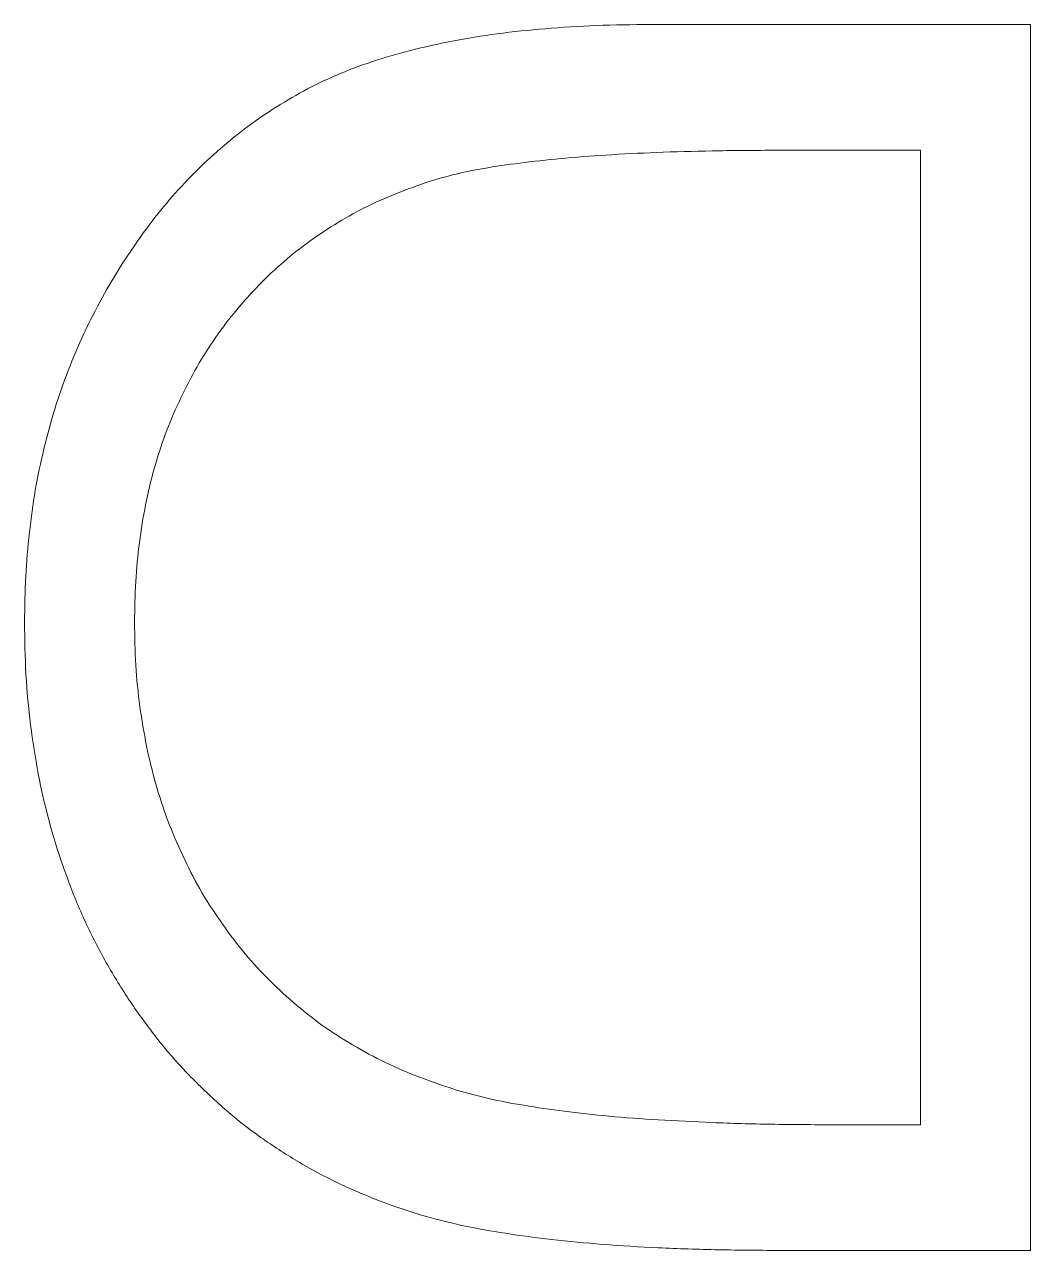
# Model space of a CAD drawing. Header units: millimetres. Extents: x 0 to 276, y 0 to 293.
# Drawn here: x 124.755 to 127.627, y 161.985 to 165.485 of the extents above; entities that cross this region are included whole.
import ezdxf

# ---------------------------------------------------------------- set-up
doc = ezdxf.new("R2010")
doc.units = ezdxf.units.MM

msp = doc.modelspace()

# ---------------------------------------------------------------- linework, layer by layer
at = {"color": 18, "linetype": 'Continuous', "lineweight": 15, "true_color": 0x000000}
for p, q in [((126.5419, 165.4849), (127.6265, 165.4849)), ((126.5419, 165.4849), (127.6265, 165.4849)), ((126.5419, 165.4849), (127.6265, 165.4849)), ((126.5419, 165.4849), (127.6265, 165.4849)), ((127.6265, 165.4849), (127.6265, 161.9849)), ((127.6265, 165.4849), (127.6265, 161.9849)), ((127.6265, 165.4849), (127.6265, 161.9849)), ((127.6265, 165.4849), (127.6265, 161.9849)), ((127.3124, 165.126), (126.9107, 165.126)), ((127.3124, 165.126), (126.9107, 165.126)), ((127.3124, 165.126), (126.9107, 165.126)), ((127.3124, 165.126), (126.9107, 165.126)), ((127.3124, 162.3439), (127.3124, 165.126)), ((127.3124, 162.3439), (127.3124, 165.126)), ((127.3124, 162.3439), (127.3124, 165.126)), ((127.3124, 162.3439), (127.3124, 165.126)), ((127.0663, 162.3439), (127.3124, 162.3439)), ((127.0663, 162.3439), (127.3124, 162.3439)), ((127.0663, 162.3439), (127.3124, 162.3439)), ((127.0663, 162.3439), (127.3124, 162.3439)), ((127.6265, 161.9849), (126.9198, 161.9849)), ((127.6265, 161.9849), (126.9198, 161.9849)), ((127.6265, 161.9849), (126.9198, 161.9849)), ((127.6265, 161.9849), (126.9198, 161.9849))]:
    msp.add_line(p, q, dxfattribs=at)
for points, knots in [([(124.7547, 163.7791), (124.7554, 163.8224), (124.7566, 163.9076), (124.7677, 164.0333), (124.7839, 164.1552), (124.809, 164.2728), (124.8394, 164.3871), (124.8783, 164.4969), (124.923, 164.6033), (124.975, 164.7047), (125.0321, 164.8008), (125.0935, 164.8914), (125.1589, 164.9751), (125.2291, 165.0524), (125.3031, 165.1229), (125.3814, 165.1874), (125.4643, 165.2446), (125.5512, 165.2966), (125.6449, 165.3421), (125.7471, 165.3805), (125.8581, 165.4123), (125.9777, 165.4389), (126.1062, 165.46), (126.2437, 165.4741), (126.3898, 165.4837), (126.4902, 165.4845), (126.5419, 165.4849)], [0, 0, 0, 0, 0.046081, 0.090807, 0.134295, 0.177024, 0.218823, 0.260244, 0.30108, 0.341614, 0.381583, 0.42012, 0.458075, 0.494738, 0.531195, 0.566934, 0.602713, 0.638327, 0.674853, 0.713467, 0.754442, 0.797815, 0.843989, 0.893072, 0.944963, 1, 1, 1, 1]), ([(124.7547, 163.7791), (124.7554, 163.8224), (124.7566, 163.9076), (124.7677, 164.0333), (124.7839, 164.1552), (124.809, 164.2728), (124.8394, 164.3871), (124.8783, 164.4969), (124.923, 164.6033), (124.975, 164.7047), (125.0321, 164.8008), (125.0935, 164.8914), (125.1589, 164.9751), (125.2291, 165.0524), (125.3031, 165.1229), (125.3814, 165.1874), (125.4643, 165.2446), (125.5512, 165.2966), (125.6449, 165.3421), (125.7471, 165.3805), (125.8581, 165.4123), (125.9777, 165.4389), (126.1062, 165.46), (126.2437, 165.4741), (126.3898, 165.4837), (126.4902, 165.4845), (126.5419, 165.4849)], [0, 0, 0, 0, 0.046081, 0.090807, 0.134295, 0.177024, 0.218823, 0.260244, 0.30108, 0.341614, 0.381583, 0.42012, 0.458075, 0.494738, 0.531195, 0.566934, 0.602713, 0.638327, 0.674853, 0.713467, 0.754442, 0.797815, 0.843989, 0.893072, 0.944963, 1, 1, 1, 1]), ([(124.7547, 163.7791), (124.7554, 163.8224), (124.7566, 163.9076), (124.7677, 164.0333), (124.7839, 164.1552), (124.809, 164.2728), (124.8394, 164.3871), (124.8783, 164.4969), (124.923, 164.6033), (124.975, 164.7047), (125.0321, 164.8008), (125.0935, 164.8914), (125.1589, 164.9751), (125.2291, 165.0524), (125.3031, 165.1229), (125.3814, 165.1874), (125.4643, 165.2446), (125.5512, 165.2966), (125.6449, 165.3421), (125.7471, 165.3805), (125.8581, 165.4123), (125.9777, 165.4389), (126.1062, 165.46), (126.2437, 165.4741), (126.3898, 165.4837), (126.4902, 165.4845), (126.5419, 165.4849)], [0, 0, 0, 0, 0.046081, 0.090807, 0.134295, 0.177024, 0.218823, 0.260244, 0.30108, 0.341614, 0.381583, 0.42012, 0.458075, 0.494738, 0.531195, 0.566934, 0.602713, 0.638327, 0.674853, 0.713467, 0.754442, 0.797815, 0.843989, 0.893072, 0.944963, 1, 1, 1, 1]), ([(124.7547, 163.7791), (124.7554, 163.8224), (124.7566, 163.9076), (124.7677, 164.0333), (124.7839, 164.1552), (124.809, 164.2728), (124.8394, 164.3871), (124.8783, 164.4969), (124.923, 164.6033), (124.975, 164.7047), (125.0321, 164.8008), (125.0935, 164.8914), (125.1589, 164.9751), (125.2291, 165.0524), (125.3031, 165.1229), (125.3814, 165.1874), (125.4643, 165.2446), (125.5512, 165.2966), (125.6449, 165.3421), (125.7471, 165.3805), (125.8581, 165.4123), (125.9777, 165.4389), (126.1062, 165.46), (126.2437, 165.4741), (126.3898, 165.4837), (126.4902, 165.4845), (126.5419, 165.4849)], [0, 0, 0, 0, 0.046081, 0.090807, 0.134295, 0.177024, 0.218823, 0.260244, 0.30108, 0.341614, 0.381583, 0.42012, 0.458075, 0.494738, 0.531195, 0.566934, 0.602713, 0.638327, 0.674853, 0.713467, 0.754442, 0.797815, 0.843989, 0.893072, 0.944963, 1, 1, 1, 1]), ([(126.9107, 165.126), (126.853, 165.1257), (126.7419, 165.1252), (126.5823, 165.121), (126.4364, 165.1142), (126.3043, 165.1046), (126.186, 165.092), (126.0813, 165.0778), (125.9905, 165.0602), (125.9356, 165.0443), (125.9102, 165.0369)], [0, 0, 0, 0, 0.171901, 0.330628, 0.475549, 0.606746, 0.725024, 0.829742, 0.921323, 1, 1, 1, 1]), ([(126.9107, 165.126), (126.853, 165.1257), (126.7419, 165.1252), (126.5823, 165.121), (126.4364, 165.1142), (126.3043, 165.1046), (126.186, 165.092), (126.0813, 165.0778), (125.9905, 165.0602), (125.9356, 165.0443), (125.9102, 165.0369)], [0, 0, 0, 0, 0.171901, 0.330628, 0.475549, 0.606746, 0.725024, 0.829742, 0.921323, 1, 1, 1, 1]), ([(126.9107, 165.126), (126.853, 165.1257), (126.7419, 165.1252), (126.5823, 165.121), (126.4364, 165.1142), (126.3043, 165.1046), (126.186, 165.092), (126.0813, 165.0778), (125.9905, 165.0602), (125.9356, 165.0443), (125.9102, 165.0369)], [0, 0, 0, 0, 0.171901, 0.330628, 0.475549, 0.606746, 0.725024, 0.829742, 0.921323, 1, 1, 1, 1]), ([(126.9107, 165.126), (126.853, 165.1257), (126.7419, 165.1252), (126.5823, 165.121), (126.4364, 165.1142), (126.3043, 165.1046), (126.186, 165.092), (126.0813, 165.0778), (125.9905, 165.0602), (125.9356, 165.0443), (125.9102, 165.0369)], [0, 0, 0, 0, 0.171901, 0.330628, 0.475549, 0.606746, 0.725024, 0.829742, 0.921323, 1, 1, 1, 1]), ([(125.9102, 165.0369), (125.8782, 165.0257), (125.8151, 165.0034), (125.7242, 164.9629), (125.6395, 164.9148), (125.5594, 164.8614), (125.485, 164.8008), (125.4156, 164.7342), (125.3512, 164.6614), (125.2925, 164.5824), (125.24, 164.4977), (125.1946, 164.4081), (125.1547, 164.3147), (125.1234, 164.216), (125.0989, 164.1129), (125.0816, 164.0053), (125.0707, 163.8934), (125.0695, 163.8172), (125.0688, 163.7784)], [0, 0, 0, 0, 0.062415, 0.123338, 0.183125, 0.241783, 0.300579, 0.35968, 0.418882, 0.479531, 0.540851, 0.602303, 0.664463, 0.727806, 0.792895, 0.859672, 0.928464, 1, 1, 1, 1]), ([(125.9102, 165.0369), (125.8782, 165.0257), (125.8151, 165.0034), (125.7242, 164.9629), (125.6395, 164.9148), (125.5594, 164.8614), (125.485, 164.8008), (125.4156, 164.7342), (125.3512, 164.6614), (125.2925, 164.5824), (125.24, 164.4977), (125.1946, 164.4081), (125.1547, 164.3147), (125.1234, 164.216), (125.0989, 164.1129), (125.0816, 164.0053), (125.0707, 163.8934), (125.0695, 163.8172), (125.0688, 163.7784)], [0, 0, 0, 0, 0.062415, 0.123338, 0.183125, 0.241783, 0.300579, 0.35968, 0.418882, 0.479531, 0.540851, 0.602303, 0.664463, 0.727806, 0.792895, 0.859672, 0.928464, 1, 1, 1, 1]), ([(125.9102, 165.0369), (125.8782, 165.0257), (125.8151, 165.0034), (125.7242, 164.9629), (125.6395, 164.9148), (125.5594, 164.8614), (125.485, 164.8008), (125.4156, 164.7342), (125.3512, 164.6614), (125.2925, 164.5824), (125.24, 164.4977), (125.1946, 164.4081), (125.1547, 164.3147), (125.1234, 164.216), (125.0989, 164.1129), (125.0816, 164.0053), (125.0707, 163.8934), (125.0695, 163.8172), (125.0688, 163.7784)], [0, 0, 0, 0, 0.062415, 0.123338, 0.183125, 0.241783, 0.300579, 0.35968, 0.418882, 0.479531, 0.540851, 0.602303, 0.664463, 0.727806, 0.792895, 0.859672, 0.928464, 1, 1, 1, 1]), ([(125.9102, 165.0369), (125.8782, 165.0257), (125.8151, 165.0034), (125.7242, 164.9629), (125.6395, 164.9148), (125.5594, 164.8614), (125.485, 164.8008), (125.4156, 164.7342), (125.3512, 164.6614), (125.2925, 164.5824), (125.24, 164.4977), (125.1946, 164.4081), (125.1547, 164.3147), (125.1234, 164.216), (125.0989, 164.1129), (125.0816, 164.0053), (125.0707, 163.8934), (125.0695, 163.8172), (125.0688, 163.7784)], [0, 0, 0, 0, 0.062415, 0.123338, 0.183125, 0.241783, 0.300579, 0.35968, 0.418882, 0.479531, 0.540851, 0.602303, 0.664463, 0.727806, 0.792895, 0.859672, 0.928464, 1, 1, 1, 1]), ([(125.8092, 162.1111), (125.7687, 162.1266), (125.6887, 162.1571), (125.5746, 162.2146), (125.4673, 162.2798), (125.3661, 162.3528), (125.2733, 162.4356), (125.1853, 162.5246), (125.1057, 162.6232), (125.0328, 162.7293), (124.967, 162.8416), (124.9099, 162.9599), (124.8624, 163.0837), (124.823, 163.2125), (124.792, 163.3467), (124.7708, 163.4864), (124.7568, 163.6311), (124.7554, 163.7293), (124.7547, 163.7791)], [0, 0, 0, 0, 0.061545, 0.121694, 0.181155, 0.239875, 0.298702, 0.357647, 0.417605, 0.478494, 0.540407, 0.602345, 0.665004, 0.728559, 0.793651, 0.860534, 0.929236, 1, 1, 1, 1]), ([(125.8092, 162.1111), (125.7687, 162.1266), (125.6887, 162.1571), (125.5746, 162.2146), (125.4673, 162.2798), (125.3661, 162.3528), (125.2733, 162.4356), (125.1853, 162.5246), (125.1057, 162.6232), (125.0328, 162.7293), (124.967, 162.8416), (124.9099, 162.9599), (124.8624, 163.0837), (124.823, 163.2125), (124.792, 163.3467), (124.7708, 163.4864), (124.7568, 163.6311), (124.7554, 163.7293), (124.7547, 163.7791)], [0, 0, 0, 0, 0.061545, 0.121694, 0.181155, 0.239875, 0.298702, 0.357647, 0.417605, 0.478494, 0.540407, 0.602345, 0.665004, 0.728559, 0.793651, 0.860534, 0.929236, 1, 1, 1, 1]), ([(125.8092, 162.1111), (125.7687, 162.1266), (125.6887, 162.1571), (125.5746, 162.2146), (125.4673, 162.2798), (125.3661, 162.3528), (125.2733, 162.4356), (125.1853, 162.5246), (125.1057, 162.6232), (125.0328, 162.7293), (124.967, 162.8416), (124.9099, 162.9599), (124.8624, 163.0837), (124.823, 163.2125), (124.792, 163.3467), (124.7708, 163.4864), (124.7568, 163.6311), (124.7554, 163.7293), (124.7547, 163.7791)], [0, 0, 0, 0, 0.061545, 0.121694, 0.181155, 0.239875, 0.298702, 0.357647, 0.417605, 0.478494, 0.540407, 0.602345, 0.665004, 0.728559, 0.793651, 0.860534, 0.929236, 1, 1, 1, 1]), ([(125.8092, 162.1111), (125.7687, 162.1266), (125.6887, 162.1571), (125.5746, 162.2146), (125.4673, 162.2798), (125.3661, 162.3528), (125.2733, 162.4356), (125.1853, 162.5246), (125.1057, 162.6232), (125.0328, 162.7293), (124.967, 162.8416), (124.9099, 162.9599), (124.8624, 163.0837), (124.823, 163.2125), (124.792, 163.3467), (124.7708, 163.4864), (124.7568, 163.6311), (124.7554, 163.7293), (124.7547, 163.7791)], [0, 0, 0, 0, 0.061545, 0.121694, 0.181155, 0.239875, 0.298702, 0.357647, 0.417605, 0.478494, 0.540407, 0.602345, 0.665004, 0.728559, 0.793651, 0.860534, 0.929236, 1, 1, 1, 1]), ([(125.0688, 163.7784), (125.0693, 163.7375), (125.0704, 163.657), (125.083, 163.5391), (125.1016, 163.4256), (125.1283, 163.3166), (125.1625, 163.2119), (125.2051, 163.1121), (125.2537, 163.0161), (125.3116, 162.9261), (125.375, 162.841), (125.4454, 162.7631), (125.5216, 162.6921), (125.6029, 162.6269), (125.6914, 162.5703), (125.7852, 162.5196), (125.8855, 162.4766), (125.9553, 162.4537), (125.9908, 162.4421)], [0, 0, 0, 0, 0.0701512, 0.1378126, 0.2032262, 0.2671741, 0.330024, 0.3917943, 0.4530844, 0.5143339, 0.575, 0.6348655, 0.6941163, 0.7534416, 0.8131258, 0.8740797, 0.936007, 1, 1, 1, 1]), ([(125.0688, 163.7784), (125.0693, 163.7375), (125.0704, 163.657), (125.083, 163.5391), (125.1016, 163.4256), (125.1283, 163.3166), (125.1625, 163.2119), (125.2051, 163.1121), (125.2537, 163.0161), (125.3116, 162.9261), (125.375, 162.841), (125.4454, 162.7631), (125.5216, 162.6921), (125.6029, 162.6269), (125.6914, 162.5703), (125.7852, 162.5196), (125.8855, 162.4766), (125.9553, 162.4537), (125.9908, 162.4421)], [0, 0, 0, 0, 0.0701512, 0.1378126, 0.2032262, 0.2671741, 0.330024, 0.3917943, 0.4530844, 0.5143339, 0.575, 0.6348655, 0.6941163, 0.7534416, 0.8131258, 0.8740797, 0.936007, 1, 1, 1, 1]), ([(125.0688, 163.7784), (125.0693, 163.7375), (125.0704, 163.657), (125.083, 163.5391), (125.1016, 163.4256), (125.1283, 163.3166), (125.1625, 163.2119), (125.2051, 163.1121), (125.2537, 163.0161), (125.3116, 162.9261), (125.375, 162.841), (125.4454, 162.7631), (125.5216, 162.6921), (125.6029, 162.6269), (125.6914, 162.5703), (125.7852, 162.5196), (125.8855, 162.4766), (125.9553, 162.4537), (125.9908, 162.4421)], [0, 0, 0, 0, 0.0701512, 0.1378126, 0.2032262, 0.2671741, 0.330024, 0.3917943, 0.4530844, 0.5143339, 0.575, 0.6348655, 0.6941163, 0.7534416, 0.8131258, 0.8740797, 0.936007, 1, 1, 1, 1]), ([(125.0688, 163.7784), (125.0693, 163.7375), (125.0704, 163.657), (125.083, 163.5391), (125.1016, 163.4256), (125.1283, 163.3166), (125.1625, 163.2119), (125.2051, 163.1121), (125.2537, 163.0161), (125.3116, 162.9261), (125.375, 162.841), (125.4454, 162.7631), (125.5216, 162.6921), (125.6029, 162.6269), (125.6914, 162.5703), (125.7852, 162.5196), (125.8855, 162.4766), (125.9553, 162.4537), (125.9908, 162.4421)], [0, 0, 0, 0, 0.0701512, 0.1378126, 0.2032262, 0.2671741, 0.330024, 0.3917943, 0.4530844, 0.5143339, 0.575, 0.6348655, 0.6941163, 0.7534416, 0.8131258, 0.8740797, 0.936007, 1, 1, 1, 1]), ([(125.9908, 162.4421), (126.0202, 162.4339), (126.0826, 162.4167), (126.1844, 162.3979), (126.299, 162.3813), (126.4269, 162.3672), (126.568, 162.3571), (126.7222, 162.3495), (126.8898, 162.3444), (127.006, 162.3441), (127.0663, 162.3439)], [0, 0, 0, 0, 0.084319, 0.179285, 0.286583, 0.405111, 0.535593, 0.67819, 0.832976, 1, 1, 1, 1]), ([(125.9908, 162.4421), (126.0202, 162.4339), (126.0826, 162.4167), (126.1844, 162.3979), (126.299, 162.3813), (126.4269, 162.3672), (126.568, 162.3571), (126.7222, 162.3495), (126.8898, 162.3444), (127.006, 162.3441), (127.0663, 162.3439)], [0, 0, 0, 0, 0.084319, 0.179285, 0.286583, 0.405111, 0.535593, 0.67819, 0.832976, 1, 1, 1, 1]), ([(125.9908, 162.4421), (126.0202, 162.4339), (126.0826, 162.4167), (126.1844, 162.3979), (126.299, 162.3813), (126.4269, 162.3672), (126.568, 162.3571), (126.7222, 162.3495), (126.8898, 162.3444), (127.006, 162.3441), (127.0663, 162.3439)], [0, 0, 0, 0, 0.084319, 0.179285, 0.286583, 0.405111, 0.535593, 0.67819, 0.832976, 1, 1, 1, 1]), ([(125.9908, 162.4421), (126.0202, 162.4339), (126.0826, 162.4167), (126.1844, 162.3979), (126.299, 162.3813), (126.4269, 162.3672), (126.568, 162.3571), (126.7222, 162.3495), (126.8898, 162.3444), (127.006, 162.3441), (127.0663, 162.3439)], [0, 0, 0, 0, 0.084319, 0.179285, 0.286583, 0.405111, 0.535593, 0.67819, 0.832976, 1, 1, 1, 1]), ([(126.9198, 161.9849), (126.8583, 161.9854), (126.7396, 161.9862), (126.568, 161.9916), (126.4092, 162.0012), (126.2637, 162.0152), (126.1313, 162.0324), (126.0121, 162.0539), (125.9056, 162.0792), (125.8402, 162.1009), (125.8092, 162.1111)], [0, 0, 0, 0, 0.164289, 0.317406, 0.458844, 0.589367, 0.707831, 0.81577, 0.91288, 1, 1, 1, 1]), ([(126.9198, 161.9849), (126.8583, 161.9854), (126.7396, 161.9862), (126.568, 161.9916), (126.4092, 162.0012), (126.2637, 162.0152), (126.1313, 162.0324), (126.0121, 162.0539), (125.9056, 162.0792), (125.8402, 162.1009), (125.8092, 162.1111)], [0, 0, 0, 0, 0.164289, 0.317406, 0.458844, 0.589367, 0.707831, 0.81577, 0.91288, 1, 1, 1, 1]), ([(126.9198, 161.9849), (126.8583, 161.9854), (126.7396, 161.9862), (126.568, 161.9916), (126.4092, 162.0012), (126.2637, 162.0152), (126.1313, 162.0324), (126.0121, 162.0539), (125.9056, 162.0792), (125.8402, 162.1009), (125.8092, 162.1111)], [0, 0, 0, 0, 0.164289, 0.317406, 0.458844, 0.589367, 0.707831, 0.81577, 0.91288, 1, 1, 1, 1]), ([(126.9198, 161.9849), (126.8583, 161.9854), (126.7396, 161.9862), (126.568, 161.9916), (126.4092, 162.0012), (126.2637, 162.0152), (126.1313, 162.0324), (126.0121, 162.0539), (125.9056, 162.0792), (125.8402, 162.1009), (125.8092, 162.1111)], [0, 0, 0, 0, 0.164289, 0.317406, 0.458844, 0.589367, 0.707831, 0.81577, 0.91288, 1, 1, 1, 1])]:
    msp.add_open_spline(points, degree=3, knots=knots, dxfattribs=at)

doc.saveas('drawing.dxf')
